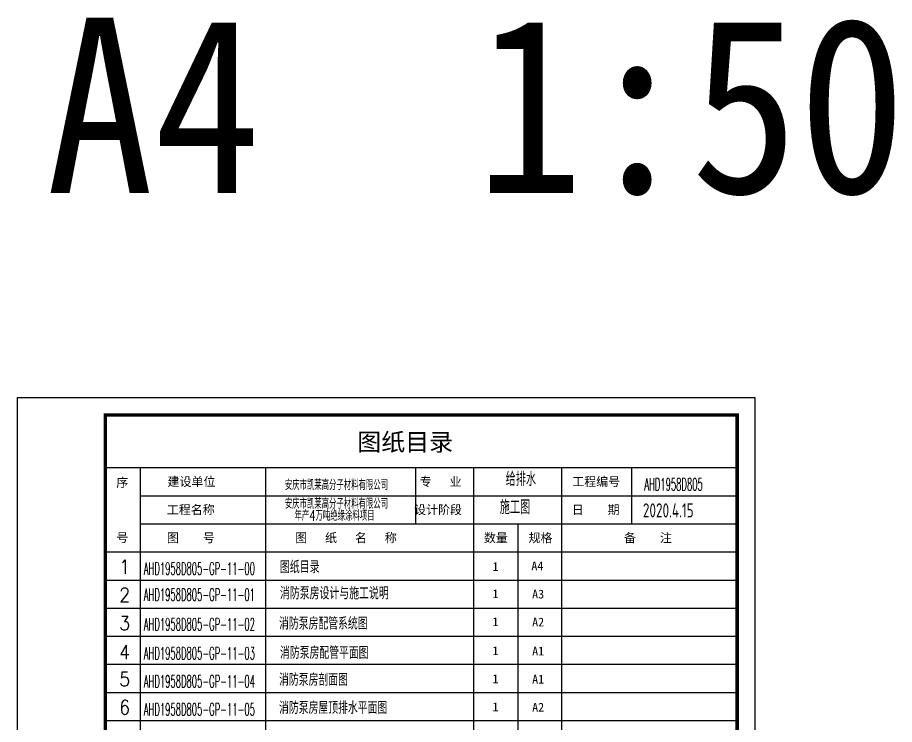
# Model space of a CAD drawing. Extents: x 84552 to 1115094, y -331058 to 102248.
# Drawn here: x 84552 to 97041, y 66629 to 76692 of the extents above; entities that cross this region are included whole.
import ezdxf
from ezdxf.enums import TextEntityAlignment as Align

# ---------------------------------------------------------------- set-up
doc = ezdxf.new("R2010")
doc.units = 0
doc.header["$LTSCALE"] = 1000
doc.header["$MEASUREMENT"] = 0
for name, color, linetype in [('AXIS', 3, 'Continuous'), ('DIM_SYMB', 3, 'Continuous'), ('TEXT', 7, 'Continuous'), ('图名', 15, 'Continuous'), ('图框', 107, 'Continuous')]:
    doc.layers.add(name, color=color, linetype=linetype)
doc.styles.add('-宋体', font='', dxfattribs={"width": 0.8})
doc.styles.add('DIM_FONT', font='SIMPLEX', dxfattribs={"width": 0.7, "bigfont": 'GBCBIG'})
doc.styles.add('sceie', font='sceie.shx', dxfattribs={"width": 0.7, "bigfont": 'sceic.shx'})
doc.styles.add('TSSD_REIN', font='simplex.shx', dxfattribs={"width": 0.7, "bigfont": 'gbcbig.shx'})
doc.styles.add('宋体', font='', dxfattribs={"width": 0.6})
doc.styles.get('-宋体').set_extended_font_data('SimSun')
doc.styles.get('宋体').set_extended_font_data('SimSun')

msp = doc.modelspace()

# ---------------------------------------------------------------- linework, layer by layer
at = {"color": 0}
for p, q in [((86302.3, 60284.7), (86302.3, 70284.7)), ((88089.7, 60284.7), (88089.7, 70284.7)), ((90219.2, 70284.7), (90219.2, 69484.7)), ((91052.3, 60284.7), (91052.3, 70284.7)), ((92302.3, 60284.7), (92302.3, 70284.7)), ((93302.3, 69484.7), (93302.3, 70284.7)), ((86302.3, 69884.7), (94802.3, 69884.7)), ((86302.3, 69484.7), (94802.3, 69484.7)), ((91677.3, 69484.7), (91677.3, 60284.7)), ((85802.3, 68684.7), (94802.3, 68684.7)), ((85802.3, 68284.7), (94802.3, 68284.7)), ((85802.3, 67884.7), (94802.3, 67884.7)), ((85802.3, 67484.7), (94802.3, 67484.7)), ((85802.3, 67084.7), (94802.3, 67084.7)), ((85802.3, 66684.7), (94802.3, 66684.7))]:
    msp.add_line(p, q, dxfattribs=at)
at = {"color": 0, "const_width": 20}
for points in [[(85802.3, 70284.7), (94802.3, 70284.7)], [(85802.3, 69084.7), (94802.3, 69084.7)]]:
    msp.add_lwpolyline(points, dxfattribs=at)
at = {"layer": '图框', "color": 0}
msp.add_lwpolyline([(84552.3, 56434.7), (84552.3, 71284.7), (95052.3, 71284.7), (95052.3, 56434.7)], close=True, dxfattribs=at)
at = {"layer": '图框', "color": 0, "const_width": 50}
msp.add_lwpolyline([(85802.3, 56684.7), (94802.3, 56684.7), (94802.3, 71034.7), (85802.3, 71034.7)], close=True, dxfattribs=at)

# ---------------------------------------------------------------- texts
at = {"color": 0}
for s, height, style, p in [('图纸目录', 250, '-宋体', (89390.8, 70524.7)), ('建设单位', 125, '宋体', (86688.3, 70022.2)), (' 专   业', 125, '宋体', (90194.4, 70022.2)), ('工程编号', 125, '宋体', (92452.3, 70022.2)), ('工程名称', 125, '宋体', (86679, 69622.2)), ('设计阶段', 125, '宋体', (90200.6, 69622.2)), ('日    期', 125, '宋体', (92446.2, 69622.2)), ('图    号', 125, '宋体', (86680.1, 69222.2)), ('图   纸   名   称', 125, '宋体', (88506.3, 69222.2)), ('数量', 125, '宋体', (91194.2, 69222.2)), ('规格', 125, '宋体', (91829.5, 69222.2)), ('备    注', 125, '宋体', (93190.9, 69222.2))]:
    msp.add_text(s, height=height, dxfattribs=dict(at, style=style)).set_placement(p)
at = {"color": 0, "style": '宋体'}
for s, p in [('序', (86044.8, 70074.7)), ('号', (86044.8, 69287.2))]:
    msp.add_text(s, height=125, dxfattribs=at).set_placement(p, align=Align.MIDDLE)
at = {"style": 'sceie', "width": 0.8}
msp.add_text('2020.4.15', height=200, dxfattribs=at).set_placement((93458.6, 69576.5))
at = {"layer": 'AXIS', "style": 'TSSD_REIN', "width": 0.7}
for s, p in [('安庆市凯莱高分子材料有限公司', (89094.2, 70048.5)), ('安庆市凯莱高分子材料有限公司', (89094.2, 69781.9)), ('年产4万吨绝缘涂料项目', (89066.5, 69612))]:
    msp.add_text(s, height=150, dxfattribs=at).set_placement(p, align=Align.MIDDLE)
at = {"layer": 'DIM_SYMB', "color": 7, "style": 'DIM_FONT'}
for s, height, width, p in [('给排水', 200, 0.9, (91504.4, 70022.2)), ('AHD1958D805', 175, 0.5, (93478.5, 69960.9)), ('施工图', 200, 0.9, (91420.6, 69622.2)), ('AHD1958D805-GP-11-00', 175, 0.5, (86351, 68760.9)), ('AHD1958D805-GP-11-01', 175, 0.5, (86351, 68389.2)), ('AHD1958D805-GP-11-02', 175, 0.5, (86351, 67968.2)), ('AHD1958D805-GP-11-03', 175, 0.5, (86351, 67555.5)), ('AHD1958D805-GP-11-04', 175, 0.5, (86351, 67155.5)), ('AHD1958D805-GP-11-05', 175, 0.5, (86351, 66755.5))]:
    msp.add_text(s, height=height, dxfattribs=dict(at, width=width)).set_placement(p)
at = {"layer": 'DIM_SYMB', "color": 7, "style": 'DIM_FONT', "width": 0.9}
for s, p in [('1', (86077.8, 68872.5)), ('2', (86077.8, 68472.5)), ('3', (86077.8, 68072.5)), ('4', (86077.8, 67659.7)), ('5', (86077.8, 67272.5)), ('6', (86077.8, 66872.5))]:
    msp.add_text(s, height=200, dxfattribs=at).set_placement(p, align=Align.MIDDLE)
at = {"layer": 'TEXT', "color": 0, "style": 'sceie'}
for s, width, p in [('图纸目录', 0.7, (88289.3, 68782.6)), ('消防泵房设计与施工说明', 0.7, (88289.3, 68409.1)), ('消防泵房配管系统图', 0.8, (88277.1, 67978.8)), ('消防泵房剖面图', 0.8, (88277.1, 67178.8)), ('消防泵房屋顶排水平面图', 0.8, (88277.1, 66778.8))]:
    msp.add_text(s, height=175, dxfattribs=dict(at, width=width)).set_placement(p)
at = {"layer": 'TEXT', "color": 7, "style": '宋体'}
for s, p in [('A4', (91870.5, 68823.1)), ('1', (91316.9, 68814.5)), ('1', (91316.9, 68426.8)), ('A3', (91881.6, 68422)), ('1', (91316.9, 68028.9)), ('A2', (91881.6, 68024.2)), ('1', (91316.9, 67616.2)), ('A1', (91881.6, 67611.4)), ('1', (91316.9, 67216.2)), ('A1', (91881.6, 67211.4)), ('1', (91316.9, 66816.2)), ('A2', (91881.6, 66811.4))]:
    msp.add_text(s, height=125, dxfattribs=at).set_placement(p)
at = {"layer": 'TEXT', "color": 0, "style": 'sceie', "width": 0.8}
msp.add_text('消防泵房配管平面图', height=175, dxfattribs=at).set_placement((88920.7, 67659.3), align=Align.MIDDLE)
at = {"layer": '图名', "style": '宋体', "width": 0.9}
msp.add_text(' A4  1:50', height=2500, dxfattribs=at).set_placement((83428, 74192))

doc.saveas('drawing.dxf')
